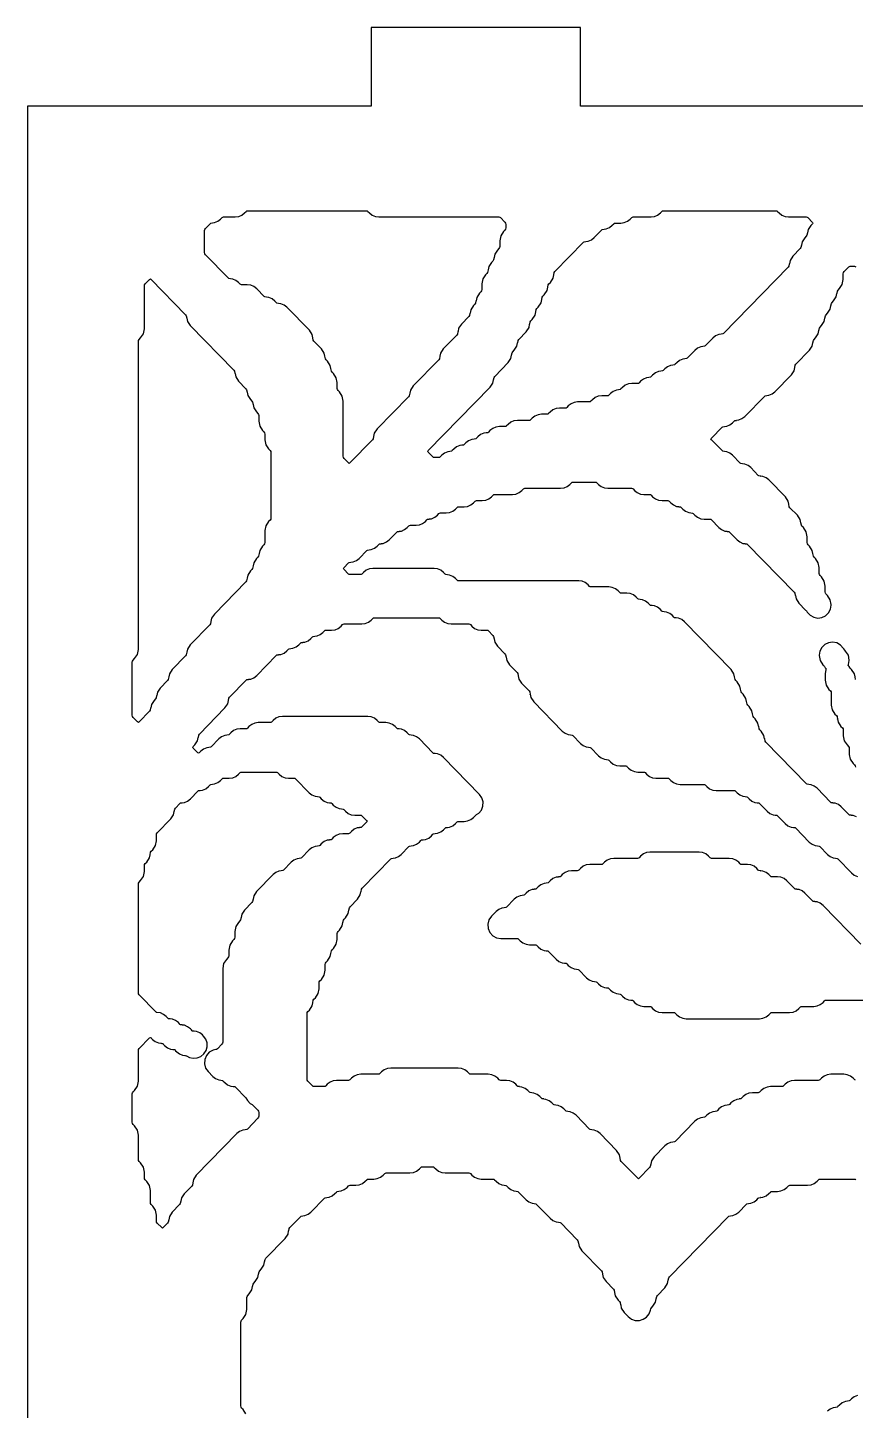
# Model space of a CAD drawing. Header units: millimetres. Extents: x 10 to 410, y 18 to 283.
# Drawn here: x 10 to 41.6, y 230.1 to 283 of the extents above; entities that cross this region are included whole.
import ezdxf

# ---------------------------------------------------------------- set-up
doc = ezdxf.new("R2010")
doc.units = ezdxf.units.MM
doc.layers.add('CUT', color=1, linetype='Continuous')

msp = doc.modelspace()

# ---------------------------------------------------------------- linework, layer by layer
at = {"layer": 'CUT'}
for points in [[(60.134, 157), (60.134, 160), (73.2679, 160), (73.2679, 280), (60.134, 280), (60.134, 283), (52.134, 283), (52.134, 280), (31.134, 280), (31.134, 283), (23.134, 283), (23.134, 280), (10, 280), (10, 160), (23.134, 160), (23.134, 157), (31.134, 157), (31.134, 160), (52.134, 160), (52.134, 157)], [(17.1447, 275.546), (17.2668, 275.5974), (17.3711, 275.6791), (17.431, 275.7404), (17.456, 275.76), (17.4875, 275.7642), (17.9345, 275.7642), (18.0658, 275.7818), (18.1879, 275.8332), (18.2922, 275.9149), (18.3521, 275.9762), (18.3772, 275.9958), (18.4086, 276), (22.9478, 276), (22.9793, 275.9958), (23.0043, 275.9762), (23.0642, 275.9149), (23.1685, 275.8332), (23.2906, 275.7818), (23.4219, 275.7642), (28.014, 275.7642), (28.0455, 275.76), (28.0705, 275.7404), (28.2437, 275.5631), (28.2688, 275.5248), (28.2776, 275.4799), (28.2776, 275.3411), (28.2688, 275.2962), (28.2437, 275.2579), (28.1896, 275.2025), (28.0842, 275.0418), (28.0473, 274.8532), (28.0473, 274.6338), (28.0385, 274.5888), (28.0134, 274.5506), (27.9593, 274.4952), (27.8539, 274.3344), (27.8294, 274.2092), (27.8263, 274.2098), (27.8082, 274.1173), (27.7831, 274.079), (27.729, 274.0236), (27.6236, 273.8628), (27.5991, 273.7376), (27.596, 273.7382), (27.5779, 273.6457), (27.5528, 273.6074), (27.4987, 273.552), (27.3934, 273.3913), (27.3564, 273.2027), (27.3564, 272.9832), (27.3476, 272.9383), (27.3225, 272.9), (27.2684, 272.8446), (27.1631, 272.6839), (27.1385, 272.5586), (27.1355, 272.5593), (27.1173, 272.4667), (27.0923, 272.4285), (27.0381, 272.3731), (26.9328, 272.2123), (26.9083, 272.0871), (26.9052, 272.0877), (26.8871, 271.9952), (26.862, 271.9569), (26.5776, 271.6657), (26.4722, 271.505), (26.4477, 271.3797), (26.4446, 271.3803), (26.4265, 271.2878), (26.4014, 271.2495), (25.8867, 270.7225), (25.7814, 270.5618), (25.7568, 270.4365), (25.7538, 270.4371), (25.7356, 270.3446), (25.7106, 270.3064), (24.7353, 269.3078), (24.63, 269.1471), (24.6054, 269.0218), (24.6023, 269.0224), (24.5842, 268.9299), (24.5591, 268.8916), (23.3536, 267.6573), (23.2483, 267.4965), (23.2237, 267.3713), (23.2206, 267.3719), (23.2025, 267.2794), (23.1774, 267.2411), (22.3181, 266.3612), (22.2902, 266.3405), (22.2623, 266.3612), (22.0938, 266.5337), (22.0687, 266.572), (22.0599, 266.6169), (22.0599, 268.7227), (22.023, 268.9113), (21.9176, 269.072), (21.8635, 269.1274), (21.8384, 269.1657), (21.8296, 269.2106), (21.8296, 269.43), (21.7927, 269.6186), (21.6873, 269.7794), (21.6332, 269.8348), (21.6081, 269.8731), (21.59, 269.9656), (21.5869, 269.965), (21.5624, 270.0902), (21.457, 270.251), (21.4029, 270.3064), (21.3779, 270.3446), (21.3597, 270.4371), (21.3567, 270.4365), (21.3321, 270.5618), (21.2268, 270.7225), (20.9424, 271.0137), (20.9173, 271.052), (20.8992, 271.1445), (20.8961, 271.1439), (20.8716, 271.2692), (20.7662, 271.4299), (19.9042, 272.3125), (19.7999, 272.3942), (19.6778, 272.4456), (19.5928, 272.457), (19.593, 272.4588), (19.5286, 272.4674), (19.5036, 272.487), (19.4436, 272.5483), (19.3393, 272.63), (19.2172, 272.6814), (19.1322, 272.6928), (19.1325, 272.6945), (19.068, 272.7032), (19.043, 272.7227), (18.7528, 273.0199), (18.6485, 273.1016), (18.5264, 273.153), (18.3951, 273.1705), (18.1784, 273.1705), (18.1469, 273.1747), (18.1219, 273.1943), (18.0619, 273.2557), (17.9576, 273.3373), (17.8355, 273.3888), (17.7505, 273.4001), (17.7508, 273.4019), (17.6863, 273.4105), (17.6613, 273.4301), (16.7973, 274.3148), (16.7722, 274.3531), (16.7634, 274.398), (16.7634, 275.2441), (16.7722, 275.289), (16.7973, 275.3273), (16.9704, 275.5046), (16.9955, 275.5242), (17.0599, 275.5328), (17.0597, 275.5346)], [(27.78, 269.4129), (27.8046, 269.5382), (27.8077, 269.5376), (27.8258, 269.6301), (27.8509, 269.6684), (28.3655, 270.1954), (28.4709, 270.3561), (28.4954, 270.4814), (28.4985, 270.4807), (28.5166, 270.5733), (28.5417, 270.6115), (28.5958, 270.6669), (28.7012, 270.8277), (28.7257, 270.9529), (28.7288, 270.9523), (28.7469, 271.0448), (28.772, 271.0831), (29.0564, 271.3743), (29.1617, 271.535), (29.1863, 271.6603), (29.1894, 271.6597), (29.2075, 271.7522), (29.2326, 271.7905), (29.2867, 271.8459), (29.392, 272.0066), (29.4166, 272.1319), (29.4196, 272.1313), (29.4378, 272.2238), (29.4629, 272.2621), (29.517, 272.3175), (29.6223, 272.4782), (29.6468, 272.6035), (29.6499, 272.6029), (29.668, 272.6954), (29.6931, 272.7336), (29.7472, 272.789), (29.8526, 272.9498), (29.8771, 273.075), (29.8802, 273.0744), (29.8983, 273.1669), (29.9234, 273.2052), (29.9775, 273.2606), (30.0829, 273.4214), (30.1074, 273.5466), (30.1105, 273.546), (30.1286, 273.6385), (30.1537, 273.6768), (31.248, 274.7973), (31.273, 274.8168), (31.3375, 274.8255), (31.3372, 274.8272), (31.4223, 274.8386), (31.5443, 274.89), (31.6486, 274.9717), (31.9388, 275.2688), (31.9639, 275.2884), (32.0283, 275.297), (32.0281, 275.2988), (32.1131, 275.3102), (32.2352, 275.3616), (32.3395, 275.4433), (32.3994, 275.5046), (32.4244, 275.5242), (32.4559, 275.5284), (32.6726, 275.5284), (32.804, 275.546), (32.926, 275.5974), (33.0303, 275.6791), (33.0903, 275.7404), (33.1153, 275.76), (33.1468, 275.7642), (33.8241, 275.7642), (33.9554, 275.7818), (34.0775, 275.8332), (34.1818, 275.9149), (34.2417, 275.9762), (34.2667, 275.9958), (34.2982, 276), (38.607, 276), (38.6385, 275.9958), (38.6635, 275.9762), (38.7234, 275.9149), (38.8278, 275.8332), (38.9498, 275.7818), (39.0812, 275.7642), (39.7584, 275.7642), (39.7899, 275.76), (39.815, 275.7404), (39.9949, 275.5561), (40.0147, 275.5284), (39.9949, 275.5007), (39.934, 275.4383), (39.8286, 275.2776), (39.8041, 275.1523), (39.801, 275.1529), (39.7829, 275.0604), (39.7578, 275.0221), (39.7037, 274.9667), (39.5984, 274.806), (39.5738, 274.6808), (39.5707, 274.6814), (39.5526, 274.5888), (39.5275, 274.5506), (39.2432, 274.2594), (39.1378, 274.0986), (39.1133, 273.9734), (39.1102, 273.974), (39.0921, 273.8815), (39.067, 273.8432), (36.591, 271.308), (36.566, 271.2884), (36.5015, 271.2798), (36.5017, 271.278), (36.4167, 271.2667), (36.2946, 271.2152), (36.1903, 271.1336), (35.9001, 270.8364), (35.8751, 270.8168), (35.8107, 270.8082), (35.8109, 270.8064), (35.7259, 270.7951), (35.6038, 270.7437), (35.4995, 270.662), (35.2093, 270.3649), (35.1843, 270.3453), (35.1198, 270.3366), (35.12, 270.3349), (35.035, 270.3235), (34.9129, 270.2721), (34.8086, 270.1904), (34.7487, 270.1291), (34.7237, 270.1095), (34.6592, 270.1009), (34.6595, 270.0991), (34.5745, 270.0877), (34.4524, 270.0363), (34.3481, 269.9546), (34.2882, 269.8933), (34.2631, 269.8737), (34.1987, 269.8651), (34.1989, 269.8633), (34.1139, 269.8519), (33.9918, 269.8005), (33.8875, 269.7188), (33.8276, 269.6575), (33.8026, 269.6379), (33.7381, 269.6293), (33.7383, 269.6275), (33.6533, 269.6161), (33.5312, 269.5647), (33.4269, 269.483), (33.367, 269.4217), (33.342, 269.4021), (33.3105, 269.3979), (33.0938, 269.3979), (32.9625, 269.3803), (32.8404, 269.3289), (32.7361, 269.2472), (32.6762, 269.1859), (32.6512, 269.1663), (32.5867, 269.1577), (32.5869, 269.1559), (32.5019, 269.1446), (32.3798, 269.0931), (32.2755, 269.0115), (32.2156, 268.9501), (32.1906, 268.9305), (32.1591, 268.9263), (31.9424, 268.9263), (31.8111, 268.9088), (31.689, 268.8573), (31.5847, 268.7757), (31.5248, 268.7143), (31.4997, 268.6947), (31.4683, 268.6905), (31.0212, 268.6905), (30.8899, 268.673), (30.7678, 268.6216), (30.6635, 268.5399), (30.6036, 268.4785), (30.5786, 268.4589), (30.5471, 268.4547), (30.3304, 268.4547), (30.1991, 268.4372), (30.077, 268.3858), (29.9727, 268.3041), (29.9128, 268.2427), (29.8878, 268.2232), (29.8563, 268.2189), (29.6395, 268.2189), (29.5082, 268.2014), (29.3861, 268.15), (29.2818, 268.0683), (29.2219, 268.007), (29.1969, 267.9874), (29.1654, 267.9832), (28.7184, 267.9832), (28.5871, 267.9656), (28.465, 267.9142), (28.3607, 267.8325), (28.3008, 267.7712), (28.2758, 267.7516), (28.2443, 267.7474), (28.0276, 267.7474), (27.8963, 267.7298), (27.7742, 267.6784), (27.6699, 267.5967), (27.6099, 267.5354), (27.5849, 267.5158), (27.5205, 267.5072), (27.5207, 267.5054), (27.4357, 267.494), (27.3136, 267.4426), (27.2093, 267.3609), (27.1494, 267.2996), (27.1244, 267.28), (27.0599, 267.2714), (27.0601, 267.2696), (26.9751, 267.2582), (26.853, 267.2068), (26.7487, 267.1251), (26.6888, 267.0638), (26.6638, 267.0442), (26.5993, 267.0356), (26.5996, 267.0338), (26.5146, 267.0224), (26.3925, 266.971), (26.2882, 266.8894), (26.2282, 266.828), (26.2032, 266.8084), (26.1388, 266.7998), (26.139, 266.798), (26.054, 266.7867), (25.9319, 266.7352), (25.8276, 266.6536), (25.7677, 266.5922), (25.7427, 266.5726), (25.7112, 266.5684), (25.5474, 266.5684), (25.5159, 266.5726), (25.4909, 266.5922), (25.311, 266.7765), (25.2912, 266.8042), (25.311, 266.8319), (27.6747, 269.2522)], [(14.0088, 256.6688), (14, 256.7138), (14, 258.7389), (14.0088, 258.7838), (14.0339, 258.8221), (14.088, 258.8775), (14.1933, 259.0382), (14.2303, 259.2268), (14.2303, 270.9999), (14.2391, 271.0448), (14.2642, 271.0831), (14.3183, 271.1385), (14.4236, 271.2993), (14.4606, 271.4879), (14.4606, 273.122), (14.4694, 273.1669), (14.4945, 273.2052), (14.6629, 273.3777), (14.6908, 273.3984), (14.7188, 273.3777), (16.0387, 272.0263), (16.0638, 271.988), (16.0819, 271.8955), (16.085, 271.8961), (16.1095, 271.7708), (16.2148, 271.6101), (17.8809, 269.9042), (17.906, 269.8659), (17.9241, 269.7734), (17.9272, 269.774), (17.9518, 269.6487), (18.0571, 269.488), (18.3415, 269.1968), (18.3666, 269.1585), (18.3847, 269.066), (18.3878, 269.0666), (18.4123, 268.9414), (18.5177, 268.7806), (18.5718, 268.7252), (18.5969, 268.6869), (18.615, 268.5944), (18.6181, 268.595), (18.6426, 268.4698), (18.748, 268.309), (18.8021, 268.2536), (18.8271, 268.2154), (18.8359, 268.1704), (18.8359, 267.951), (18.8729, 267.7624), (18.9782, 267.6017), (19.0323, 267.5463), (19.0574, 267.508), (19.0662, 267.4631), (19.0662, 267.2437), (19.1032, 267.055), (19.2085, 266.8943), (19.2626, 266.8389), (19.2877, 266.8006), (19.2965, 266.7557), (19.2965, 264.259), (19.2877, 264.2141), (19.2626, 264.1758), (19.2085, 264.1204), (19.1032, 263.9597), (19.0662, 263.7711), (19.0662, 263.3159), (19.0574, 263.271), (19.0323, 263.2327), (18.9782, 263.1773), (18.8729, 263.0165), (18.8484, 262.8913), (18.8453, 262.8919), (18.8271, 262.7994), (18.8021, 262.7611), (18.748, 262.7057), (18.6426, 262.545), (18.6181, 262.4197), (18.615, 262.4203), (18.5969, 262.3278), (18.5718, 262.2895), (18.5177, 262.2341), (18.4123, 262.0734), (18.3878, 261.9481), (18.3847, 261.9487), (18.3666, 261.8562), (18.3415, 261.8179), (17.136, 260.5836), (17.0306, 260.4228), (17.0061, 260.2976), (17.003, 260.2982), (16.9849, 260.2057), (16.9598, 260.1674), (16.2148, 259.4046), (16.1095, 259.2439), (16.085, 259.1186), (16.0819, 259.1193), (16.0638, 259.0267), (16.0387, 258.9885), (15.524, 258.4615), (15.4186, 258.3007), (15.3941, 258.1755), (15.391, 258.1761), (15.3729, 258.0836), (15.3478, 258.0453), (15.0634, 257.7541), (14.9581, 257.5934), (14.9335, 257.4681), (14.9305, 257.4687), (14.9123, 257.3762), (14.8872, 257.3379), (14.8331, 257.2825), (14.7278, 257.1218), (14.7033, 256.9965), (14.7002, 256.9971), (14.6821, 256.9046), (14.657, 256.8664), (14.2582, 256.4581), (14.2303, 256.4374), (14.2024, 256.4581), (14.0339, 256.6306)], [(14.2303, 243.8841), (14.2391, 243.929), (14.2642, 243.9673), (14.6629, 244.3756), (14.6908, 244.3963), (14.6926, 244.395), (14.7186, 244.3818), (14.7347, 244.3593), (14.774, 244.3191), (14.8783, 244.2374), (15.0004, 244.186), (15.0854, 244.1746), (15.0852, 244.1728), (15.0935, 244.1717), (15.1048, 244.172), (15.1317, 244.1684), (15.1489, 244.1684), (15.1727, 244.155), (15.1953, 244.1235), (15.2346, 244.0833), (15.3389, 244.0016), (15.461, 243.9502), (15.546, 243.9388), (15.5457, 243.937), (15.5541, 243.9359), (15.5653, 243.9362), (15.5923, 243.9326), (15.6094, 243.9326), (15.6332, 243.9192), (15.6559, 243.8877), (15.6951, 243.8475), (15.7994, 243.7658), (15.9215, 243.7144), (16.0065, 243.703), (16.0063, 243.7012), (16.0146, 243.7001), (16.0259, 243.7004), (16.0528, 243.6968), (16.07, 243.6968), (16.184, 243.6325), (16.3305, 243.6008), (16.4798, 243.6139), (16.6185, 243.6707), (16.7341, 243.7661), (16.8163, 243.8914), (16.8576, 244.0355), (16.8544, 244.1853), (16.807, 244.3274), (16.7195, 244.4491), (16.6802, 244.4894), (16.5759, 244.571), (16.4538, 244.6224), (16.3688, 244.6338), (16.3691, 244.6356), (16.3608, 244.6367), (16.3495, 244.6364), (16.3225, 244.64), (16.3054, 244.64), (16.2816, 244.6534), (16.2589, 244.6849), (16.2197, 244.7251), (16.1154, 244.8068), (15.9933, 244.8582), (15.9083, 244.8696), (15.9085, 244.8714), (15.9002, 244.8725), (15.8889, 244.8722), (15.862, 244.8758), (15.8448, 244.8758), (15.821, 244.8892), (15.7984, 244.9207), (15.7591, 244.9609), (15.6548, 245.0426), (15.5327, 245.094), (15.4477, 245.1054), (15.4479, 245.1072), (15.4396, 245.1083), (15.4283, 245.108), (15.4014, 245.1116), (15.3843, 245.1116), (15.3641, 245.123), (15.348, 245.1461), (15.2985, 245.1967), (15.1942, 245.2784), (15.0722, 245.3298), (14.9408, 245.3474), (14.9283, 245.3474), (14.8979, 245.3712), (14.2642, 246.02), (14.2391, 246.0583), (14.2303, 246.1032), (14.2303, 250.2504), (14.2391, 250.2954), (14.2642, 250.3336), (14.3183, 250.389), (14.4236, 250.5498), (14.4606, 250.7384), (14.4606, 250.9578), (14.4694, 251.0027), (14.4945, 251.041), (14.5486, 251.0964), (14.6539, 251.2572), (14.6784, 251.3824), (14.6815, 251.3818), (14.6996, 251.4743), (14.7247, 251.5126), (14.7788, 251.568), (14.8842, 251.7287), (14.9211, 251.9173), (14.9211, 252.1368), (14.9299, 252.1817), (14.955, 252.22), (15.4697, 252.7469), (15.575, 252.9077), (15.5996, 253.0329), (15.6027, 253.0323), (15.6208, 253.1248), (15.6459, 253.1631), (15.819, 253.3404), (15.844, 253.36), (15.9085, 253.3686), (15.9083, 253.3704), (15.9933, 253.3818), (16.1154, 253.4332), (16.2197, 253.5149), (16.5099, 253.812), (16.5349, 253.8316), (16.5994, 253.8402), (16.5991, 253.842), (16.6841, 253.8533), (16.8062, 253.9048), (16.9105, 253.9864), (16.9704, 254.0478), (16.9955, 254.0674), (17.0599, 254.076), (17.0597, 254.0778), (17.1447, 254.0891), (17.2668, 254.1405), (17.3711, 254.2222), (17.431, 254.2836), (17.456, 254.3032), (17.4875, 254.3074), (17.7042, 254.3074), (17.8355, 254.3249), (17.9576, 254.3763), (18.0619, 254.458), (18.1219, 254.5194), (18.1469, 254.5389), (18.1784, 254.5432), (19.4935, 254.5432), (19.525, 254.5389), (19.55, 254.5194), (19.6099, 254.458), (19.7143, 254.3763), (19.8363, 254.3249), (19.9677, 254.3074), (20.1844, 254.3074), (20.2159, 254.3032), (20.2409, 254.2836), (20.7614, 253.7506), (20.8657, 253.669), (20.9878, 253.6176), (21.0728, 253.6062), (21.0725, 253.6044), (21.137, 253.5958), (21.162, 253.5762), (21.2219, 253.5149), (21.3262, 253.4332), (21.4483, 253.3818), (21.5333, 253.3704), (21.5331, 253.3686), (21.5976, 253.36), (21.6226, 253.3404), (21.6825, 253.2791), (21.7868, 253.1974), (21.9089, 253.146), (21.9939, 253.1346), (21.9937, 253.1328), (22.0581, 253.1242), (22.0832, 253.1046), (22.1431, 253.0433), (22.2474, 252.9616), (22.3695, 252.9102), (22.5008, 252.8926), (22.7175, 252.8926), (22.749, 252.8884), (22.774, 252.8688), (22.954, 252.6846), (22.9737, 252.6568), (22.954, 252.6291), (22.774, 252.4449), (22.749, 252.4253), (22.6845, 252.4166), (22.6848, 252.4149), (22.5997, 252.4035), (22.4776, 252.3521), (22.3733, 252.2704), (22.3134, 252.2091), (22.2884, 252.1895), (22.2569, 252.1853), (22.0402, 252.1853), (21.9089, 252.1677), (21.7868, 252.1163), (21.6825, 252.0346), (21.6226, 251.9733), (21.5976, 251.9537), (21.5331, 251.9451), (21.5333, 251.9433), (21.4483, 251.9319), (21.3262, 251.8805), (21.2219, 251.7988), (21.162, 251.7375), (21.137, 251.7179), (21.0725, 251.7093), (21.0728, 251.7075), (20.9878, 251.6961), (20.8657, 251.6447), (20.7614, 251.563), (20.4712, 251.2659), (20.4462, 251.2463), (20.3817, 251.2377), (20.3819, 251.2359), (20.2969, 251.2246), (20.1748, 251.1731), (20.0705, 251.0915), (19.7803, 250.7943), (19.7553, 250.7747), (19.6908, 250.7661), (19.6911, 250.7643), (19.6061, 250.753), (19.484, 250.7016), (19.3797, 250.6199), (18.748, 249.9731), (18.6426, 249.8123), (18.6181, 249.6871), (18.615, 249.6877), (18.5969, 249.5952), (18.5718, 249.5569), (18.2874, 249.2657), (18.182, 249.105), (18.1575, 248.9797), (18.1544, 248.9803), (18.1363, 248.8878), (18.1112, 248.8495), (18.0571, 248.7941), (17.9518, 248.6334), (17.9148, 248.4448), (17.9148, 248.2253), (17.906, 248.1804), (17.8809, 248.1421), (17.8268, 248.0867), (17.7215, 247.926), (17.6845, 247.7374), (17.6845, 247.518), (17.6757, 247.4731), (17.6506, 247.4348), (17.5965, 247.3794), (17.4912, 247.2186), (17.4542, 247.03), (17.4542, 244.2169), (17.4455, 244.172), (17.4204, 244.1337), (17.2519, 243.9612), (17.221, 243.9383), (17.1908, 243.9284), (17.0892, 243.9112), (16.9432, 243.8309), (16.8316, 243.7071), (16.7669, 243.5535), (16.7563, 243.3872), (16.8009, 243.2266), (16.8959, 243.0896), (17.0768, 242.9043), (17.1811, 242.8227), (17.3032, 242.7712), (17.3882, 242.7599), (17.388, 242.7581), (17.4525, 242.7495), (17.4775, 242.7299), (17.5374, 242.6685), (17.6417, 242.5869), (17.7638, 242.5354), (17.8488, 242.5241), (17.8486, 242.5223), (17.913, 242.5137), (17.9381, 242.4941), (18.3415, 242.081), (18.4064, 241.982), (18.5045, 241.8719), (18.5743, 241.8295), (18.6289, 241.7867), (18.8021, 241.6094), (18.8271, 241.5712), (18.8359, 241.5262), (18.8359, 241.3874), (18.8271, 241.3425), (18.8021, 241.3042), (18.3986, 240.8912), (18.3736, 240.8716), (18.3091, 240.863), (18.3094, 240.8612), (18.2244, 240.8498), (18.1023, 240.7984), (17.998, 240.7167), (16.4451, 239.1267), (16.3398, 238.966), (16.3152, 238.8408), (16.3122, 238.8414), (16.294, 238.7488), (16.2689, 238.7106), (15.9846, 238.4194), (15.8792, 238.2586), (15.8547, 238.1334), (15.8516, 238.134), (15.8335, 238.0415), (15.8084, 238.0032), (15.524, 237.712), (15.4186, 237.5513), (15.3941, 237.426), (15.391, 237.4266), (15.3729, 237.3341), (15.3478, 237.2958), (15.1793, 237.1233), (15.1514, 237.1026), (15.1235, 237.1233), (14.955, 237.2958), (14.9299, 237.3341), (14.9211, 237.379), (14.9211, 237.5985), (14.8842, 237.7871), (14.7788, 237.9478), (14.7247, 238.0032), (14.6996, 238.0415), (14.6908, 238.0864), (14.6908, 238.5416), (14.6539, 238.7302), (14.5486, 238.891), (14.4945, 238.9464), (14.4694, 238.9846), (14.4606, 239.0296), (14.4606, 239.249), (14.4236, 239.4376), (14.3183, 239.5983), (14.2642, 239.6537), (14.2391, 239.692), (14.2303, 239.7369), (14.2303, 240.6637), (14.1933, 240.8523), (14.088, 241.0131), (14.0339, 241.0685), (14.0088, 241.1067), (14, 241.1517), (14, 242.2336), (14.0088, 242.2785), (14.0339, 242.3168), (14.088, 242.3722), (14.1933, 242.5329), (14.2303, 242.7215)]]:
    msp.add_lwpolyline(points, close=True, dxfattribs=at)
for points in [[(41.6768, 252.8237), (41.5547, 252.8751), (41.4697, 252.8864), (41.4699, 252.8882), (41.4055, 252.8968), (41.3804, 252.9164), (41.0903, 253.2136), (40.986, 253.2952), (40.8639, 253.3467), (40.7788, 253.358), (40.7791, 253.3598), (40.7146, 253.3684), (40.6896, 253.388), (40.1691, 253.9209), (40.0648, 254.0026), (39.9427, 254.054), (39.8577, 254.0654), (39.8579, 254.0672), (39.7935, 254.0758), (39.7685, 254.0954), (38.2136, 255.6874), (38.1885, 255.7257), (38.1704, 255.8182), (38.1673, 255.8176), (38.1428, 255.9428), (38.0374, 256.1036), (37.9833, 256.159), (37.9582, 256.1973), (37.9401, 256.2898), (37.937, 256.2892), (37.9125, 256.4144), (37.8072, 256.5752), (37.753, 256.6306), (37.728, 256.6688), (37.7098, 256.7614), (37.7068, 256.7608), (37.6822, 256.886), (37.5769, 257.0467), (37.5228, 257.1021), (37.4977, 257.1404), (37.4796, 257.2329), (37.4765, 257.2323), (37.4519, 257.3576), (37.3466, 257.5183), (37.2925, 257.5737), (37.2674, 257.612), (37.2493, 257.7045), (37.2462, 257.7039), (37.2217, 257.8292), (37.1163, 257.9899), (37.0622, 258.0453), (37.0371, 258.0836), (37.019, 258.1761), (37.0159, 258.1755), (36.9914, 258.3007), (36.886, 258.4615), (35.1029, 260.2872), (34.9986, 260.3689), (34.8765, 260.4203), (34.7915, 260.4317), (34.7917, 260.4335), (34.7273, 260.4421), (34.7022, 260.4617), (34.6423, 260.523), (34.538, 260.6047), (34.4159, 260.6561), (34.3309, 260.6675), (34.3312, 260.6693), (34.2667, 260.6779), (34.2417, 260.6975), (34.1818, 260.7588), (34.0775, 260.8405), (33.9554, 260.8919), (33.8703, 260.9033), (33.8706, 260.9051), (33.8061, 260.9137), (33.7811, 260.9333), (33.7212, 260.9946), (33.6169, 261.0763), (33.4948, 261.1277), (33.4098, 261.1391), (33.41, 261.1409), (33.3456, 261.1495), (33.3205, 261.1691), (33.2606, 261.2304), (33.1563, 261.3121), (33.0342, 261.3635), (32.9029, 261.3811), (32.6862, 261.3811), (32.6547, 261.3853), (32.6297, 261.4049), (32.5698, 261.4662), (32.4655, 261.5479), (32.3434, 261.5993), (32.2121, 261.6168), (31.5348, 261.6168), (31.5033, 261.6211), (31.4783, 261.6406), (31.4184, 261.702), (31.3141, 261.7837), (31.192, 261.8351), (31.0607, 261.8526), (26.4686, 261.8526), (26.4371, 261.8568), (26.412, 261.8764), (26.3521, 261.9378), (26.2478, 262.0195), (26.1257, 262.0709), (26.0407, 262.0822), (26.041, 262.084), (25.9765, 262.0926), (25.9515, 262.1122), (25.8916, 262.1736), (25.7873, 262.2552), (25.6652, 262.3067), (25.5339, 262.3242), (23.1916, 262.3242), (23.0603, 262.3067), (22.9382, 262.2552), (22.8339, 262.1736), (22.774, 262.1122), (22.749, 262.0926), (22.7175, 262.0884), (22.3235, 262.0884), (22.292, 262.0926), (22.2669, 262.1122), (22.087, 262.2965), (22.0672, 262.3242), (22.087, 262.3519), (22.2669, 262.5362), (22.292, 262.5558), (22.3564, 262.5644), (22.3562, 262.5662), (22.4412, 262.5776), (22.5633, 262.629), (22.6676, 262.7106), (22.9578, 263.0078), (22.9828, 263.0274), (23.0473, 263.036), (23.047, 263.0378), (23.1321, 263.0491), (23.2542, 263.1005), (23.3585, 263.1822), (23.4184, 263.2436), (23.4434, 263.2632), (23.5078, 263.2718), (23.5076, 263.2736), (23.5926, 263.2849), (23.7147, 263.3363), (23.819, 263.418), (24.1092, 263.7151), (24.1342, 263.7347), (24.1987, 263.7434), (24.1985, 263.7451), (24.2835, 263.7565), (24.4056, 263.8079), (24.5099, 263.8896), (24.5698, 263.9509), (24.5948, 263.9705), (24.6263, 263.9747), (24.843, 263.9747), (24.9743, 263.9923), (25.0964, 264.0437), (25.2007, 264.1254), (25.2606, 264.1867), (25.2856, 264.2063), (25.3501, 264.2149), (25.3499, 264.2167), (25.4349, 264.2281), (25.557, 264.2795), (25.6613, 264.3612), (25.7212, 264.4225), (25.7462, 264.4421), (25.7777, 264.4463), (25.9944, 264.4463), (26.1257, 264.4639), (26.2478, 264.5153), (26.3521, 264.597), (26.412, 264.6583), (26.4371, 264.6779), (26.4686, 264.6821), (26.6853, 264.6821), (26.8166, 264.6997), (26.9387, 264.7511), (27.043, 264.8328), (27.1029, 264.8941), (27.1279, 264.9137), (27.1594, 264.9179), (27.3761, 264.9179), (27.5074, 264.9354), (27.6295, 264.9869), (27.7338, 265.0685), (27.7937, 265.1299), (27.8188, 265.1495), (27.8503, 265.1537), (28.5275, 265.1537), (28.6589, 265.1712), (28.7809, 265.2227), (28.8852, 265.3043), (28.9452, 265.3657), (28.9702, 265.3853), (29.0017, 265.3895), (30.3698, 265.3895), (30.5011, 265.407), (30.6232, 265.4584), (30.7275, 265.5401), (30.7874, 265.6015), (30.8124, 265.6211), (30.8439, 265.6253), (31.6985, 265.6253), (31.73, 265.6211), (31.755, 265.6015), (31.815, 265.5401), (31.9193, 265.4584), (32.0413, 265.407), (32.1727, 265.3895), (33.0802, 265.3895), (33.1117, 265.3853), (33.1367, 265.3657), (33.1967, 265.3043), (33.301, 265.2227), (33.423, 265.1712), (33.5544, 265.1537), (33.7711, 265.1537), (33.8026, 265.1495), (33.8276, 265.1299), (33.8875, 265.0685), (33.9918, 264.9869), (34.1139, 264.9354), (34.2452, 264.9179), (34.4619, 264.9179), (34.4934, 264.9137), (34.5184, 264.8941), (34.5784, 264.8328), (34.6827, 264.7511), (34.8047, 264.6997), (34.8898, 264.6883), (34.8895, 264.6865), (34.954, 264.6779), (34.979, 264.6583), (35.0389, 264.597), (35.1432, 264.5153), (35.2653, 264.4639), (35.3503, 264.4525), (35.3501, 264.4507), (35.4146, 264.4421), (35.4396, 264.4225), (35.4995, 264.3612), (35.6038, 264.2795), (35.7259, 264.2281), (35.8572, 264.2105), (36.0739, 264.2105), (36.1054, 264.2063), (36.1304, 264.1867), (36.4206, 263.8896), (36.5249, 263.8079), (36.647, 263.7565), (36.732, 263.7451), (36.7318, 263.7434), (36.7963, 263.7347), (36.8213, 263.7151), (37.1115, 263.418), (37.2158, 263.3363), (37.3379, 263.2849), (37.4229, 263.2736), (37.4226, 263.2718), (37.4871, 263.2632), (37.5121, 263.2436), (39.2973, 261.4158), (39.3223, 261.3775), (39.3405, 261.285), (39.3436, 261.2856), (39.3681, 261.1603), (39.4734, 260.9996), (39.7343, 260.7325), (39.7564, 260.7163), (39.7641, 260.6988), (39.7947, 260.6522), (39.9022, 260.5345), (40.0413, 260.4566), (40.1978, 260.4265), (40.3559, 260.4472), (40.4994, 260.5165), (40.6138, 260.6275), (40.6874, 260.7689), (40.7128, 260.9263), (40.7128, 260.9416), (40.6759, 261.1302), (40.5705, 261.291), (40.54, 261.3223), (40.5179, 261.3385), (40.5102, 261.3559), (40.4914, 261.3846), (40.4826, 261.4296), (40.4826, 261.649), (40.4456, 261.8376), (40.3403, 261.9983), (40.2862, 262.0537), (40.2611, 262.092), (40.2523, 262.1369), (40.2523, 262.3563), (40.2153, 262.545), (40.11, 262.7057), (40.0559, 262.7611), (40.0308, 262.7994), (40.0127, 262.8919), (40.0096, 262.8913), (39.9851, 263.0165), (39.8797, 263.1773), (39.8256, 263.2327), (39.8005, 263.271), (39.7917, 263.3159), (39.7917, 263.5353), (39.7548, 263.7239), (39.6494, 263.8846), (39.5953, 263.94), (39.5702, 263.9783), (39.5521, 264.0708), (39.549, 264.0702), (39.5245, 264.1955), (39.4191, 264.3562), (39.1347, 264.6474), (39.1097, 264.6857), (39.0915, 264.7782), (39.0885, 264.7776), (39.0639, 264.9028), (38.9586, 265.0636), (38.3269, 265.7104), (38.2226, 265.7921), (38.1005, 265.8435), (38.0154, 265.8549), (38.0157, 265.8566), (37.9512, 265.8653), (37.9262, 265.8849), (37.636, 266.182), (37.5317, 266.2637), (37.4096, 266.3151), (37.3246, 266.3264), (37.3248, 266.3282), (37.2604, 266.3368), (37.2354, 266.3564), (36.9452, 266.6536), (36.8409, 266.7352), (36.7188, 266.7867), (36.6337, 266.798), (36.634, 266.7998), (36.5695, 266.8084), (36.5445, 266.828), (36.1343, 267.2481), (36.1145, 267.2758), (36.1343, 267.3035), (36.5445, 267.7236), (36.5695, 267.7432), (36.634, 267.7518), (36.6337, 267.7536), (36.7188, 267.7649), (36.8409, 267.8163), (36.9452, 267.898), (37.0051, 267.9594), (37.0301, 267.9789), (37.0946, 267.9876), (37.0943, 267.9893), (37.1793, 268.0007), (37.3014, 268.0521), (37.4057, 268.1338), (38.1565, 268.9025), (38.1815, 268.9221), (38.246, 268.9307), (38.2457, 268.9325), (38.3307, 268.9439), (38.4528, 268.9953), (38.5571, 269.077), (39.1888, 269.7238), (39.2942, 269.8845), (39.3187, 270.0098), (39.3218, 270.0092), (39.3399, 270.1017), (39.365, 270.14), (39.8797, 270.6669), (39.9851, 270.8277), (40.0096, 270.9529), (40.0127, 270.9523), (40.0308, 271.0448), (40.0559, 271.0831), (40.11, 271.1385), (40.2153, 271.2993), (40.2399, 271.4245), (40.243, 271.4239), (40.2611, 271.5164), (40.2862, 271.5547), (40.3403, 271.6101), (40.4456, 271.7708), (40.4702, 271.8961), (40.4732, 271.8955), (40.4914, 271.988), (40.5164, 272.0263), (40.5705, 272.0817), (40.6759, 272.2424), (40.7004, 272.3677), (40.7035, 272.3671), (40.7216, 272.4596), (40.7467, 272.4979), (40.8008, 272.5533), (40.9062, 272.714), (40.9307, 272.8392), (40.9338, 272.8386), (40.9519, 272.9312), (40.977, 272.9694), (41.0311, 273.0248), (41.1365, 273.1856), (41.1734, 273.3742), (41.1734, 273.5936), (41.1822, 273.6385), (41.2073, 273.6768), (41.3804, 273.8541), (41.4055, 273.8737), (41.437, 273.8779), (41.6007, 273.8779), (41.6322, 273.8737), (41.6572, 273.8541)], [(41.6357, 242.7579), (41.6107, 242.7775), (41.5508, 242.8388), (41.4465, 242.9205), (41.3244, 242.9719), (41.1931, 242.9895), (40.6931, 242.9895), (40.5618, 242.9719), (40.4397, 242.9205), (40.3354, 242.8388), (40.2755, 242.7775), (40.2505, 242.7579), (40.219, 242.7537), (39.3114, 242.7537), (39.1801, 242.7361), (39.058, 242.6847), (38.9537, 242.603), (38.8938, 242.5417), (38.8688, 242.5221), (38.8373, 242.5179), (38.3903, 242.5179), (38.259, 242.5003), (38.1369, 242.4489), (38.0326, 242.3672), (37.9727, 242.3059), (37.9477, 242.2863), (37.9162, 242.2821), (37.6995, 242.2821), (37.5681, 242.2646), (37.4461, 242.2131), (37.3417, 242.1315), (37.2818, 242.0701), (37.2568, 242.0505), (37.1924, 242.0419), (37.1926, 242.0401), (37.1076, 242.0288), (36.9855, 241.9773), (36.8812, 241.8957), (36.8213, 241.8343), (36.7963, 241.8147), (36.7318, 241.8061), (36.732, 241.8043), (36.647, 241.793), (36.5249, 241.7416), (36.4206, 241.6599), (36.3607, 241.5985), (36.3357, 241.5789), (36.2712, 241.5703), (36.2715, 241.5685), (36.1864, 241.5572), (36.0644, 241.5058), (35.96, 241.4241), (35.9001, 241.3627), (35.8751, 241.3432), (35.8107, 241.3345), (35.8109, 241.3328), (35.7259, 241.3214), (35.6038, 241.27), (35.4995, 241.1883), (34.7487, 240.4196), (34.7237, 240.4), (34.6592, 240.3914), (34.6595, 240.3896), (34.5745, 240.3782), (34.4524, 240.3268), (34.3481, 240.2451), (33.9466, 239.8341), (33.8413, 239.6734), (33.8168, 239.5481), (33.8137, 239.5487), (33.7956, 239.4562), (33.7705, 239.4179), (33.3717, 239.0096), (33.3438, 238.9889), (33.3159, 239.0096), (32.6868, 239.6537), (32.6617, 239.692), (32.6436, 239.7845), (32.6405, 239.7839), (32.616, 239.9092), (32.5106, 240.0699), (31.8789, 240.7167), (31.7746, 240.7984), (31.6525, 240.8498), (31.5675, 240.8612), (31.5678, 240.863), (31.5033, 240.8716), (31.4783, 240.8912), (30.9578, 241.4241), (30.8535, 241.5058), (30.7314, 241.5572), (30.6464, 241.5685), (30.6466, 241.5703), (30.5822, 241.5789), (30.5571, 241.5985), (30.4972, 241.6599), (30.3929, 241.7416), (30.2708, 241.793), (30.1858, 241.8043), (30.1861, 241.8061), (30.1216, 241.8147), (30.0966, 241.8343), (30.0367, 241.8957), (29.9324, 241.9773), (29.8103, 242.0288), (29.7253, 242.0401), (29.7255, 242.0419), (29.661, 242.0505), (29.636, 242.0701), (29.5761, 242.1315), (29.4718, 242.2131), (29.3497, 242.2646), (29.2647, 242.2759), (29.2649, 242.2777), (29.2005, 242.2863), (29.1754, 242.3059), (29.1155, 242.3672), (29.0112, 242.4489), (28.8891, 242.5003), (28.8041, 242.5117), (28.8044, 242.5135), (28.7399, 242.5221), (28.7149, 242.5417), (28.655, 242.603), (28.5507, 242.6847), (28.4286, 242.7361), (28.2973, 242.7537), (28.0805, 242.7537), (28.049, 242.7579), (28.024, 242.7775), (27.9641, 242.8388), (27.8598, 242.9205), (27.7377, 242.9719), (27.6064, 242.9895), (26.9291, 242.9895), (26.8976, 242.9937), (26.8726, 243.0133), (26.8127, 243.0746), (26.7084, 243.1563), (26.5863, 243.2077), (26.455, 243.2253), (23.8825, 243.2253), (23.7512, 243.2077), (23.6291, 243.1563), (23.5248, 243.0746), (23.4649, 243.0133), (23.4398, 242.9937), (23.4083, 242.9895), (22.7311, 242.9895), (22.5997, 242.9719), (22.4776, 242.9205), (22.3733, 242.8388), (22.3134, 242.7775), (22.2884, 242.7579), (22.2569, 242.7537), (21.8099, 242.7537), (21.6786, 242.7361), (21.5565, 242.6847), (21.4522, 242.603), (21.3923, 242.5417), (21.3673, 242.5221), (21.3358, 242.5179), (20.9418, 242.5179), (20.9103, 242.5221), (20.8853, 242.5417), (20.7121, 242.719), (20.687, 242.7573), (20.6782, 242.8022), (20.6782, 245.2989), (20.687, 245.3438), (20.7121, 245.3821), (20.7662, 245.4375), (20.8716, 245.5982), (20.8961, 245.7235), (20.8992, 245.7229), (20.9173, 245.8154), (20.9424, 245.8536), (20.9965, 245.909), (21.1018, 246.0698), (21.1388, 246.2584), (21.1388, 246.4778), (21.1476, 246.5227), (21.1727, 246.561), (21.2268, 246.6164), (21.3321, 246.7772), (21.3691, 246.9658), (21.3691, 247.1852), (21.3779, 247.2301), (21.4029, 247.2684), (21.457, 247.3238), (21.5624, 247.4845), (21.5869, 247.6098), (21.59, 247.6092), (21.6081, 247.7017), (21.6332, 247.74), (21.6873, 247.7954), (21.7927, 247.9561), (21.8296, 248.1447), (21.8296, 248.3641), (21.8384, 248.409), (21.8635, 248.4473), (21.9176, 248.5027), (22.023, 248.6635), (22.0475, 248.7887), (22.0506, 248.7881), (22.0687, 248.8806), (22.0938, 248.9189), (22.1479, 248.9743), (22.2533, 249.135), (22.2778, 249.2603), (22.2809, 249.2597), (22.299, 249.3522), (22.3241, 249.3905), (22.6085, 249.6817), (22.7138, 249.8424), (22.7384, 249.9677), (22.7414, 249.9671), (22.7596, 250.0596), (22.7846, 250.0979), (23.8789, 251.2183), (23.9039, 251.2379), (23.9684, 251.2465), (23.9682, 251.2483), (24.0532, 251.2597), (24.1753, 251.3111), (24.2796, 251.3928), (24.5698, 251.6899), (24.5948, 251.7095), (24.6593, 251.7181), (24.659, 251.7199), (24.744, 251.7312), (24.8661, 251.7827), (24.9704, 251.8643), (25.0303, 251.9257), (25.0554, 251.9453), (25.1198, 251.9539), (25.1196, 251.9557), (25.2046, 251.967), (25.3267, 252.0184), (25.431, 252.1001), (25.4909, 252.1615), (25.5159, 252.1811), (25.5804, 252.1897), (25.5802, 252.1915), (25.6652, 252.2028), (25.7873, 252.2542), (25.8916, 252.3359), (25.9515, 252.3973), (25.9765, 252.4168), (26.041, 252.4255), (26.0407, 252.4272), (26.1257, 252.4386), (26.2478, 252.49), (26.3521, 252.5717), (26.412, 252.633), (26.4371, 252.6526), (26.4686, 252.6568), (26.6853, 252.6568), (26.8166, 252.6744), (26.9387, 252.7258), (27.043, 252.8075), (27.1029, 252.8688), (27.1589, 252.9127), (27.2423, 252.965), (27.3445, 253.09), (27.4016, 253.241), (27.4076, 253.4023), (27.3619, 253.5571), (27.2692, 253.6893), (25.8916, 255.0999), (25.7873, 255.1816), (25.6652, 255.233), (25.5802, 255.2443), (25.5804, 255.2461), (25.5159, 255.2547), (25.4909, 255.2743), (24.9704, 255.8072), (24.8661, 255.8889), (24.744, 255.9403), (24.659, 255.9517), (24.6593, 255.9535), (24.5948, 255.9621), (24.5698, 255.9817), (24.5099, 256.043), (24.4056, 256.1247), (24.2835, 256.1761), (24.1985, 256.1875), (24.1987, 256.1893), (24.1342, 256.1979), (24.1092, 256.2175), (24.0493, 256.2788), (23.945, 256.3605), (23.8229, 256.4119), (23.6916, 256.4295), (23.4749, 256.4295), (23.4434, 256.4337), (23.4184, 256.4533), (23.3585, 256.5146), (23.2542, 256.5963), (23.1321, 256.6477), (23.0007, 256.6653), (19.7374, 256.6653), (19.6061, 256.6477), (19.484, 256.5963), (19.3797, 256.5146), (19.3198, 256.4533), (19.2947, 256.4337), (19.2632, 256.4295), (18.8162, 256.4295), (18.6849, 256.4119), (18.5628, 256.3605), (18.4585, 256.2788), (18.3986, 256.2175), (18.3736, 256.1979), (18.3421, 256.1937), (18.1254, 256.1937), (17.9941, 256.1761), (17.872, 256.1247), (17.7677, 256.043), (17.7078, 255.9817), (17.6828, 255.9621), (17.6183, 255.9535), (17.6185, 255.9517), (17.5335, 255.9403), (17.4114, 255.8889), (17.3071, 255.8072), (17.0169, 255.5101), (16.9919, 255.4905), (16.9274, 255.4819), (16.9277, 255.4801), (16.8427, 255.4688), (16.7206, 255.4173), (16.6163, 255.3357), (16.561, 255.2791), (16.5331, 255.2584), (16.5052, 255.2791), (16.3299, 255.4586), (16.3102, 255.4863), (16.3299, 255.514), (16.3908, 255.5764), (16.4962, 255.7372), (16.5207, 255.8624), (16.5238, 255.8618), (16.5419, 255.9543), (16.567, 255.9926), (17.5422, 256.9911), (17.6476, 257.1519), (17.6721, 257.2771), (17.6752, 257.2765), (17.6933, 257.369), (17.7184, 257.4073), (18.3521, 258.0562), (18.3772, 258.0758), (18.4416, 258.0844), (18.4414, 258.0862), (18.5264, 258.0976), (18.6485, 258.149), (18.7528, 258.2306), (19.5036, 258.9994), (19.5286, 259.0189), (19.593, 259.0276), (19.5928, 259.0293), (19.6778, 259.0407), (19.7999, 259.0921), (19.9042, 259.1738), (19.9641, 259.2351), (19.9891, 259.2547), (20.0536, 259.2634), (20.0534, 259.2651), (20.1384, 259.2765), (20.2605, 259.3279), (20.3648, 259.4096), (20.4247, 259.4709), (20.4497, 259.4905), (20.5142, 259.4991), (20.5139, 259.5009), (20.5989, 259.5123), (20.721, 259.5637), (20.8253, 259.6454), (20.8853, 259.7067), (20.9103, 259.7263), (20.9747, 259.7349), (20.9745, 259.7367), (21.0595, 259.7481), (21.1816, 259.7995), (21.2859, 259.8812), (21.3458, 259.9425), (21.3708, 259.9621), (21.4023, 259.9663), (21.6191, 259.9663), (21.7504, 259.9839), (21.8725, 260.0353), (21.9768, 260.117), (22.0367, 260.1783), (22.0617, 260.1979), (22.0932, 260.2021), (22.7705, 260.2021), (22.9018, 260.2197), (23.0239, 260.2711), (23.1282, 260.3528), (23.1881, 260.4141), (23.2131, 260.4337), (23.2446, 260.4379), (25.7112, 260.4379), (25.7427, 260.4337), (25.7677, 260.4141), (25.8276, 260.3528), (25.9319, 260.2711), (26.054, 260.2197), (26.1853, 260.2021), (26.8626, 260.2021), (26.8941, 260.1979), (26.9191, 260.1783), (26.979, 260.117), (27.0833, 260.0353), (27.2054, 259.9839), (27.3367, 259.9663), (27.5534, 259.9663), (27.5849, 259.9621), (27.6099, 259.9425), (27.7831, 259.7652), (27.8082, 259.7269), (27.8263, 259.6344), (27.8294, 259.635), (27.8539, 259.5098), (27.9593, 259.349), (28.2437, 259.0579), (28.2688, 259.0196), (28.2869, 258.9271), (28.29, 258.9277), (28.3145, 258.8024), (28.4198, 258.6417), (28.7042, 258.3505), (28.7293, 258.3122), (28.7474, 258.2197), (28.7505, 258.2203), (28.7751, 258.095), (28.8804, 257.9343), (29.1648, 257.6431), (29.1899, 257.6048), (29.208, 257.5123), (29.2111, 257.5129), (29.2356, 257.3877), (29.341, 257.2269), (30.4333, 256.1085), (30.5376, 256.0269), (30.6596, 255.9754), (30.7447, 255.9641), (30.7444, 255.9623), (30.8089, 255.9537), (30.8339, 255.9341), (31.1241, 255.637), (31.2284, 255.5553), (31.3505, 255.5039), (31.4355, 255.4925), (31.4353, 255.4907), (31.4997, 255.4821), (31.5248, 255.4625), (31.815, 255.1654), (31.9193, 255.0837), (32.0413, 255.0323), (32.1264, 255.0209), (32.1261, 255.0191), (32.1906, 255.0105), (32.2156, 254.9909), (32.2755, 254.9296), (32.3798, 254.8479), (32.5019, 254.7965), (32.6332, 254.7789), (32.8499, 254.7789), (32.8814, 254.7747), (32.9065, 254.7551), (32.9664, 254.6938), (33.0707, 254.6121), (33.1928, 254.5607), (33.3241, 254.5432), (33.5408, 254.5432), (33.5723, 254.5389), (33.5973, 254.5194), (33.6572, 254.458), (33.7615, 254.3763), (33.8836, 254.3249), (34.0149, 254.3074), (34.4619, 254.3074), (34.4934, 254.3032), (34.5184, 254.2836), (34.5784, 254.2222), (34.6827, 254.1405), (34.8047, 254.0891), (34.9361, 254.0716), (35.8436, 254.0716), (35.8751, 254.0674), (35.9001, 254.0478), (35.96, 253.9864), (36.0644, 253.9048), (36.1864, 253.8533), (36.3178, 253.8358), (36.995, 253.8358), (37.0265, 253.8316), (37.0516, 253.812), (37.1115, 253.7506), (37.2158, 253.669), (37.3379, 253.6176), (37.4229, 253.6062), (37.4226, 253.6044), (37.4871, 253.5958), (37.5121, 253.5762), (37.572, 253.5149), (37.6763, 253.4332), (37.7984, 253.3818), (37.8834, 253.3704), (37.8832, 253.3686), (37.9477, 253.36), (37.9727, 253.3404), (38.2629, 253.0433), (38.3672, 252.9616), (38.4893, 252.9102), (38.5743, 252.8988), (38.5741, 252.897), (38.6385, 252.8884), (38.6635, 252.8688), (38.9537, 252.5717), (39.058, 252.49), (39.1801, 252.4386), (39.2651, 252.4272), (39.2649, 252.4255), (39.3294, 252.4168), (39.3544, 252.3973), (39.8749, 251.8643), (39.9792, 251.7827), (40.1013, 251.7312), (40.1863, 251.7199), (40.186, 251.7181), (40.2505, 251.7095), (40.2755, 251.6899), (40.5657, 251.3928), (40.67, 251.3111), (40.7921, 251.2597), (40.8771, 251.2483), (40.8769, 251.2465), (40.9414, 251.2379), (40.9664, 251.2183), (41.4868, 250.6854), (41.5911, 250.6037), (41.7132, 250.5523)], [(41.6428, 258.0836), (41.6247, 258.1761), (41.6216, 258.1755), (41.597, 258.3007), (41.4917, 258.4615), (41.4376, 258.5169), (41.4007, 258.5731), (41.362, 258.6155), (41.3783, 258.6468), (41.4037, 258.8042), (41.4037, 258.8195), (41.3668, 259.0081), (41.2614, 259.1689), (41.2308, 259.2002), (41.2087, 259.2164), (41.201, 259.2338), (41.1705, 259.2805), (41.0629, 259.3981), (40.9238, 259.476), (40.7673, 259.5061), (40.6093, 259.4855), (40.4657, 259.4161), (40.3513, 259.3051), (40.2777, 259.1637), (40.2523, 259.0064), (40.2523, 258.991), (40.2892, 258.8024), (40.3946, 258.6417), (40.4251, 258.6104), (40.4472, 258.5941), (40.4549, 258.5767), (40.4855, 258.5301), (40.5243, 258.4876), (40.508, 258.4564), (40.4826, 258.299), (40.4826, 258.0479), (40.5195, 257.8593), (40.6249, 257.6985), (40.679, 257.6431), (40.704, 257.6048), (40.7128, 257.5599), (40.7128, 257.1047), (40.7498, 256.9161), (40.8551, 256.7554), (40.9092, 256.7), (40.9343, 256.6617), (40.9524, 256.5692), (40.9555, 256.5698), (40.9801, 256.4445), (41.0854, 256.2838), (41.1395, 256.2284), (41.1646, 256.1901), (41.1734, 256.1452), (41.1734, 255.9258), (41.2103, 255.7372), (41.3157, 255.5764), (41.3698, 255.521), (41.3949, 255.4827), (41.4037, 255.4378), (41.4037, 255.2184), (41.4406, 255.0298), (41.546, 254.869), (41.6001, 254.8136), (41.6252, 254.7754), (41.634, 254.7304)], [(41.841, 247.9649), (40.3994, 249.4409), (40.2951, 249.5226), (40.173, 249.574), (40.088, 249.5854), (40.0882, 249.5872), (40.0238, 249.5958), (39.9987, 249.6154), (39.7086, 249.9125), (39.6043, 249.9942), (39.4822, 250.0456), (39.3971, 250.057), (39.3974, 250.0588), (39.3329, 250.0674), (39.3079, 250.087), (39.0177, 250.3841), (38.9134, 250.4658), (38.7913, 250.5172), (38.66, 250.5347), (38.4433, 250.5347), (38.4118, 250.5389), (38.3868, 250.5585), (38.3269, 250.6199), (38.2226, 250.7016), (38.1005, 250.753), (38.0154, 250.7643), (38.0157, 250.7661), (37.9512, 250.7747), (37.9262, 250.7943), (37.8663, 250.8557), (37.762, 250.9373), (37.6399, 250.9888), (37.5086, 251.0063), (37.2919, 251.0063), (37.2604, 251.0105), (37.2354, 251.0301), (37.1754, 251.0915), (37.0711, 251.1731), (36.949, 251.2246), (36.8177, 251.2421), (36.1404, 251.2421), (36.109, 251.2463), (36.0839, 251.2659), (36.024, 251.3272), (35.9197, 251.4089), (35.7976, 251.4603), (35.6663, 251.4779), (33.7846, 251.4779), (33.6533, 251.4603), (33.5312, 251.4089), (33.4269, 251.3272), (33.367, 251.2659), (33.342, 251.2463), (33.3105, 251.2421), (32.4029, 251.2421), (32.2716, 251.2246), (32.1495, 251.1731), (32.0452, 251.0915), (31.9853, 251.0301), (31.9603, 251.0105), (31.9288, 251.0063), (31.4818, 251.0063), (31.3505, 250.9888), (31.2284, 250.9373), (31.1241, 250.8557), (31.0642, 250.7943), (31.0392, 250.7747), (31.0077, 250.7705), (30.791, 250.7705), (30.6596, 250.753), (30.5376, 250.7016), (30.4333, 250.6199), (30.3733, 250.5585), (30.3483, 250.5389), (30.2839, 250.5303), (30.2841, 250.5285), (30.1991, 250.5172), (30.077, 250.4658), (29.9727, 250.3841), (29.9128, 250.3227), (29.8878, 250.3032), (29.8233, 250.2945), (29.8235, 250.2928), (29.7385, 250.2814), (29.6164, 250.23), (29.5121, 250.1483), (29.4522, 250.087), (29.4272, 250.0674), (29.3627, 250.0588), (29.363, 250.057), (29.278, 250.0456), (29.1559, 249.9942), (29.0516, 249.9125), (28.9916, 249.8512), (28.9666, 249.8316), (28.9022, 249.823), (28.9024, 249.8212), (28.8174, 249.8098), (28.6953, 249.7584), (28.591, 249.6767), (28.3008, 249.3796), (28.2758, 249.36), (28.2113, 249.3514), (28.2116, 249.3496), (28.1265, 249.3382), (28.0044, 249.2868), (27.9001, 249.2051), (27.7254, 249.0262), (27.6304, 248.8892), (27.5858, 248.7286), (27.5964, 248.5623), (27.6611, 248.4087), (27.7727, 248.2849), (27.9187, 248.2046), (28.0831, 248.1768), (28.7049, 248.1768), (28.7363, 248.1726), (28.7614, 248.153), (28.8213, 248.0917), (28.9256, 248.01), (29.0477, 247.9586), (29.179, 247.9411), (29.3957, 247.9411), (29.4272, 247.9368), (29.4522, 247.9173), (29.5121, 247.8559), (29.6164, 247.7742), (29.7385, 247.7228), (29.8235, 247.7115), (29.8233, 247.7097), (29.8878, 247.7011), (29.9128, 247.6815), (30.203, 247.3843), (30.3073, 247.3027), (30.4294, 247.2512), (30.5144, 247.2399), (30.5141, 247.2381), (30.5786, 247.2295), (30.6036, 247.2099), (30.6635, 247.1485), (30.7678, 247.0669), (30.8899, 247.0154), (30.9749, 247.0041), (30.9747, 247.0023), (31.0392, 246.9937), (31.0642, 246.9741), (31.3544, 246.677), (31.4587, 246.5953), (31.5808, 246.5439), (31.6658, 246.5325), (31.6656, 246.5307), (31.73, 246.5221), (31.755, 246.5025), (31.815, 246.4412), (31.9193, 246.3595), (32.0413, 246.3081), (32.1264, 246.2967), (32.1261, 246.2949), (32.1906, 246.2863), (32.2156, 246.2667), (32.2755, 246.2054), (32.3798, 246.1237), (32.5019, 246.0723), (32.5869, 246.0609), (32.5867, 246.0591), (32.6512, 246.0505), (32.6762, 246.0309), (32.7361, 245.9696), (32.8404, 245.8879), (32.9625, 245.8365), (33.0475, 245.8251), (33.0473, 245.8234), (33.1117, 245.8147), (33.1367, 245.7951), (33.1967, 245.7338), (33.301, 245.6521), (33.423, 245.6007), (33.5544, 245.5832), (33.7711, 245.5832), (33.8026, 245.5789), (33.8276, 245.5594), (33.8875, 245.498), (33.9918, 245.4163), (34.1139, 245.3649), (34.2452, 245.3474), (34.6922, 245.3474), (34.7237, 245.3432), (34.7487, 245.3236), (34.8086, 245.2622), (34.9129, 245.1805), (35.035, 245.1291), (35.1663, 245.1116), (37.9692, 245.1116), (38.1005, 245.1291), (38.2226, 245.1805), (38.3269, 245.2622), (38.3868, 245.3236), (38.4118, 245.3432), (38.4433, 245.3474), (39.1206, 245.3474), (39.2519, 245.3649), (39.374, 245.4163), (39.4783, 245.498), (39.5382, 245.5594), (39.5632, 245.5789), (39.5947, 245.5832), (40.0417, 245.5832), (40.173, 245.6007), (40.2951, 245.6521), (40.3994, 245.7338), (40.4593, 245.7951), (40.4843, 245.8147), (40.5158, 245.8189), (42.7521, 245.8189)], [(18.3384, 230.006), (18.2331, 230.1667), (18.179, 230.2221), (18.1539, 230.2604), (18.1451, 230.3053), (18.1451, 233.5094), (18.1539, 233.5543), (18.179, 233.5926), (18.2331, 233.648), (18.3384, 233.8087), (18.3754, 233.9973), (18.3754, 234.4526), (18.3842, 234.4975), (18.4093, 234.5358), (18.4634, 234.5911), (18.5687, 234.7519), (18.5933, 234.8771), (18.5963, 234.8765), (18.6145, 234.969), (18.6395, 235.0073), (18.6937, 235.0627), (18.799, 235.2235), (18.8235, 235.3487), (18.8266, 235.3481), (18.8447, 235.4406), (18.8698, 235.4789), (18.9239, 235.5343), (19.0293, 235.695), (19.0538, 235.8203), (19.0569, 235.8197), (19.075, 235.9122), (19.1001, 235.9505), (19.8451, 236.7133), (19.9504, 236.874), (19.975, 236.9992), (19.978, 236.9986), (19.9962, 237.0912), (20.0212, 237.1294), (20.4247, 237.5425), (20.4497, 237.5621), (20.5142, 237.5707), (20.5139, 237.5725), (20.5989, 237.5839), (20.721, 237.6353), (20.8253, 237.717), (21.3458, 238.2499), (21.3708, 238.2695), (21.4353, 238.2781), (21.4351, 238.2799), (21.5201, 238.2912), (21.6422, 238.3427), (21.7465, 238.4243), (21.8064, 238.4857), (21.8314, 238.5053), (21.8959, 238.5139), (21.8956, 238.5157), (21.9806, 238.527), (22.1027, 238.5784), (22.207, 238.6601), (22.2669, 238.7215), (22.292, 238.7411), (22.3235, 238.7453), (22.5402, 238.7453), (22.6715, 238.7628), (22.7936, 238.8142), (22.8979, 238.8959), (22.9578, 238.9573), (22.9828, 238.9768), (23.0143, 238.9811), (23.231, 238.9811), (23.3623, 238.9986), (23.4844, 239.05), (23.5887, 239.1317), (23.6486, 239.193), (23.6737, 239.2126), (23.7052, 239.2168), (24.6127, 239.2168), (24.744, 239.2344), (24.8661, 239.2858), (24.9704, 239.3675), (25.0303, 239.4288), (25.0554, 239.4484), (25.0869, 239.4526), (25.4809, 239.4526), (25.5124, 239.4484), (25.5374, 239.4288), (25.5973, 239.3675), (25.7016, 239.2858), (25.8237, 239.2344), (25.955, 239.2168), (26.8626, 239.2168), (26.8941, 239.2126), (26.9191, 239.193), (26.979, 239.1317), (27.0833, 239.05), (27.2054, 238.9986), (27.3367, 238.9811), (27.7837, 238.9811), (27.8152, 238.9768), (27.8402, 238.9573), (27.9001, 238.8959), (28.0044, 238.8142), (28.1265, 238.7628), (28.2116, 238.7515), (28.2113, 238.7497), (28.2758, 238.7411), (28.3008, 238.7215), (28.3607, 238.6601), (28.465, 238.5784), (28.5871, 238.527), (28.6721, 238.5157), (28.6719, 238.5139), (28.7363, 238.5053), (28.7614, 238.4857), (29.0516, 238.1885), (29.1559, 238.1069), (29.278, 238.0554), (29.363, 238.0441), (29.3627, 238.0423), (29.4272, 238.0337), (29.4522, 238.0141), (29.9727, 237.4812), (30.077, 237.3995), (30.1991, 237.3481), (30.2841, 237.3367), (30.2839, 237.3349), (30.3483, 237.3263), (30.3733, 237.3067), (31.0071, 236.6579), (31.0322, 236.6196), (31.0503, 236.5271), (31.0534, 236.5277), (31.0779, 236.4024), (31.1832, 236.2417), (31.9282, 235.4789), (31.9533, 235.4406), (31.9714, 235.3481), (31.9745, 235.3487), (31.999, 235.2235), (32.1044, 235.0627), (32.3888, 234.7715), (32.4139, 234.7333), (32.432, 234.6407), (32.4351, 234.6414), (32.4596, 234.5161), (32.5649, 234.3554), (32.619, 234.3), (32.6441, 234.2617), (32.6623, 234.1692), (32.6653, 234.1698), (32.6899, 234.0445), (32.7952, 233.8838), (32.9546, 233.7206), (33.0785, 233.628), (33.2248, 233.5777), (33.3795, 233.5745), (33.5277, 233.6188), (33.6553, 233.7062), (33.7501, 233.8285), (33.803, 233.9739), (33.8131, 234.0259), (33.8382, 234.0642), (33.8923, 234.1196), (33.9977, 234.2803), (34.0222, 234.4056), (34.0253, 234.405), (34.0434, 234.4975), (34.0685, 234.5358), (34.3529, 234.8269), (34.4583, 234.9877), (34.4828, 235.1129), (34.4859, 235.1123), (34.504, 235.2048), (34.5291, 235.2431), (36.7748, 237.5425), (36.7998, 237.5621), (36.8643, 237.5707), (36.864, 237.5725), (36.949, 237.5839), (37.0711, 237.6353), (37.1754, 237.717), (37.4656, 238.0141), (37.4907, 238.0337), (37.5551, 238.0423), (37.5549, 238.0441), (37.6399, 238.0554), (37.762, 238.1069), (37.8663, 238.1885), (37.9262, 238.2499), (37.9512, 238.2695), (38.0157, 238.2781), (38.0154, 238.2799), (38.1005, 238.2912), (38.2226, 238.3427), (38.3269, 238.4243), (38.3868, 238.4857), (38.4118, 238.5053), (38.4433, 238.5095), (38.66, 238.5095), (38.7913, 238.527), (38.9134, 238.5784), (39.0177, 238.6601), (39.0776, 238.7215), (39.1026, 238.7411), (39.1341, 238.7453), (39.8114, 238.7453), (39.9427, 238.7628), (40.0648, 238.8142), (40.1691, 238.8959), (40.229, 238.9573), (40.254, 238.9768), (40.2855, 238.9811), (41.6007, 238.9811), (41.6322, 238.9768), (41.6572, 238.9573)], [(41.7132, 230.7109), (41.5911, 230.6595), (41.4868, 230.5778), (41.4269, 230.5164), (41.4019, 230.4968), (41.3375, 230.4882), (41.3377, 230.4864), (41.2527, 230.4751), (41.1306, 230.4237), (41.0263, 230.342), (40.9664, 230.2806), (40.9414, 230.2611), (40.8769, 230.2524), (40.8771, 230.2507), (40.7921, 230.2393), (40.67, 230.1879), (40.5657, 230.1062)]]:
    msp.add_lwpolyline(points, dxfattribs=at)

doc.saveas('drawing.dxf')
